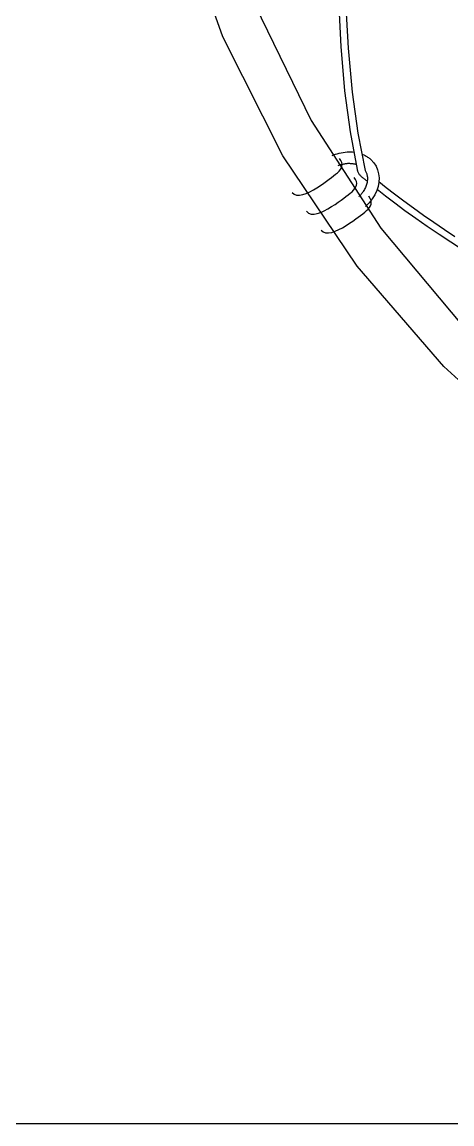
# Model space of a CAD drawing. Extents: x 11992 to 29481, y -6727 to 6811.
# Drawn here: x 19584.6 to 19770.5, y 3830.6 to 4306.7 of the extents above; entities that cross this region are included whole.
import ezdxf

# ---------------------------------------------------------------- set-up
doc = ezdxf.new("R2010")
doc.units = 0
doc.header["$MEASUREMENT"] = 0
doc.layers.get('0').update_dxf_attribs({"color": 8, "linetype": 'CONTINUOUS'})
doc.layers.add('zoylight 5回路', color=4, linetype='CONTINUOUS')

msp = doc.modelspace()

# ---------------------------------------------------------------- linework, layer by layer
for p, q in [((19671.48, 4300.26, -1596.24), (19652.13, 4354.81, -1596.24)), ((19685.35, 4314.21, -1596.24), (19709.57, 4264.17, -1596.24)), ((19721.42, 4316.28, -1596.24), (19722.41, 4296.17, -1596.24)), ((19724.54, 4315.41, -1596.24), (19725.62, 4295.41, -1596.24)), ((19697.44, 4248.89, -1596.24), (19671.48, 4300.26, -1596.24)), ((19722.41, 4296.17, -1596.24), (19724.08, 4277.04, -1596.24)), ((19725.62, 4295.41, -1596.24), (19727.39, 4276.39, -1596.24)), ((19724.08, 4277.04, -1596.24), (19726.43, 4259.21, -1596.24)), ((19727.39, 4276.39, -1596.24), (19729.84, 4258.67, -1596.24)), ((19709.57, 4264.17, -1596.24), (19739.73, 4217.65, -1596.24)), ((19726.43, 4259.21, -1596.24), (19729.48, 4243.02, -1596.24)), ((19729.84, 4258.67, -1596.24), (19733, 4242.57, -1596.24)), ((19729.46, 4201.23, -1596.24), (19697.44, 4248.89, -1596.24)), ((19718.65, 4249.05, -1596.24), (19719.34, 4249.34, -1596.24)), ((19719.34, 4249.34, -1596.24), (19720.09, 4249.6, -1596.24)), ((19720.09, 4249.6, -1596.24), (19720.89, 4249.84, -1596.24)), ((19720.89, 4249.84, -1596.24), (19721.73, 4250.06, -1596.24)), ((19721.73, 4250.06, -1596.24), (19722.59, 4250.24, -1596.24)), ((19722.52, 4246.85, -1596.24), (19721.89, 4247.8, -1596.24)), ((19722.59, 4250.24, -1596.24), (19723.47, 4250.39, -1596.24)), ((19723.47, 4250.39, -1596.24), (19724.33, 4250.51, -1596.24)), ((19724.33, 4250.51, -1596.24), (19725.19, 4250.58, -1596.24)), ((19725.19, 4250.58, -1596.24), (19726.01, 4250.62, -1596.24)), ((19726.01, 4250.62, -1596.24), (19726.8, 4250.62, -1596.24)), ((19726.8, 4250.62, -1596.24), (19727.53, 4250.58, -1596.24)), ((19727.53, 4250.58, -1596.24), (19728.19, 4250.49, -1596.24)), ((19731.71, 4249.6, -1596.24), (19732.01, 4249.49, -1596.24)), ((19732.01, 4249.49, -1596.24), (19732.33, 4249.35, -1596.24)), ((19732.33, 4249.35, -1596.24), (19732.67, 4249.19, -1596.24)), ((19732.67, 4249.19, -1596.24), (19733.01, 4249, -1596.24)), ((19733.01, 4249, -1596.24), (19733.36, 4248.81, -1596.24)), ((19733.36, 4248.81, -1596.24), (19733.71, 4248.59, -1596.24)), ((19733.71, 4248.59, -1596.24), (19734.05, 4248.37, -1596.24)), ((19734.05, 4248.37, -1596.24), (19734.38, 4248.14, -1596.24)), ((19734.38, 4248.14, -1596.24), (19734.69, 4247.92, -1596.24)), ((19734.69, 4247.92, -1596.24), (19734.97, 4247.69, -1596.24)), ((19734.97, 4247.69, -1596.24), (19735.23, 4247.47, -1596.24)), ((19735.23, 4247.47, -1596.24), (19735.44, 4247.25, -1596.24)), ((19735.44, 4247.25, -1596.24), (19736.69, 4245.92, -1596.24)), ((19721.02, 4241.6, -1596.24), (19721.71, 4242.27, -1596.24)), ((19721.3, 4244.77, -1596.24), (19721.65, 4244.88, -1596.24)), ((19721.65, 4244.88, -1596.24), (19722, 4244.99, -1596.24)), ((19721.71, 4242.27, -1596.24), (19722.28, 4242.95, -1596.24)), ((19722, 4244.99, -1596.24), (19722.36, 4245.09, -1596.24)), ((19722.28, 4242.95, -1596.24), (19722.71, 4243.65, -1596.24)), ((19722.36, 4245.09, -1596.24), (19722.71, 4245.18, -1596.24)), ((19722.89, 4245.97, -1596.24), (19722.52, 4246.85, -1596.24)), ((19722.71, 4245.18, -1596.24), (19723.07, 4245.27, -1596.24)), ((19722.71, 4243.65, -1596.24), (19722.96, 4244.38, -1596.24)), ((19723.03, 4245.15, -1596.24), (19722.89, 4245.97, -1596.24)), ((19722.96, 4244.38, -1596.24), (19723.03, 4245.15, -1596.24)), ((19723.07, 4245.27, -1596.24), (19723.42, 4245.35, -1596.24)), ((19723.42, 4245.35, -1596.24), (19723.77, 4245.42, -1596.24)), ((19723.77, 4245.42, -1596.24), (19724.12, 4245.49, -1596.24)), ((19724.12, 4245.49, -1596.24), (19724.47, 4245.55, -1596.24)), ((19724.47, 4245.55, -1596.24), (19724.81, 4245.6, -1596.24)), ((19724.81, 4245.6, -1596.24), (19725.15, 4245.64, -1596.24)), ((19725.15, 4245.64, -1596.24), (19725.49, 4245.67, -1596.24)), ((19725.49, 4245.67, -1596.24), (19725.82, 4245.67, -1596.24)), ((19725.82, 4245.67, -1596.24), (19726.16, 4245.67, -1596.24)), ((19726.16, 4245.67, -1596.24), (19726.48, 4245.66, -1596.24)), ((19726.48, 4245.66, -1596.24), (19726.8, 4245.65, -1596.24)), ((19726.8, 4245.65, -1596.24), (19727.11, 4245.62, -1596.24)), ((19727.11, 4245.62, -1596.24), (19727.42, 4245.59, -1596.24)), ((19727.42, 4245.59, -1596.24), (19727.71, 4245.55, -1596.24)), ((19727.71, 4245.55, -1596.24), (19728, 4245.5, -1596.24)), ((19728, 4245.5, -1596.24), (19728.29, 4245.44, -1596.24)), ((19728.29, 4245.44, -1596.24), (19728.56, 4245.38, -1596.24)), ((19728.56, 4245.38, -1596.24), (19728.83, 4245.3, -1596.24)), ((19728.83, 4245.3, -1596.24), (19729.09, 4245.22, -1596.24)), ((19729.48, 4243.02, -1596.24), (19729.53, 4242.77, -1596.24)), ((19729.53, 4242.77, -1596.24), (19729.61, 4242.51, -1596.24)), ((19729.61, 4242.51, -1596.24), (19729.7, 4242.23, -1596.24)), ((19729.7, 4242.23, -1596.24), (19729.82, 4241.96, -1596.24)), ((19733, 4242.57, -1596.24), (19733.15, 4242.3, -1596.24)), ((19733.15, 4242.3, -1596.24), (19733.3, 4242.01, -1596.24)), ((19736.69, 4245.92, -1596.24), (19737.66, 4244.43, -1596.24)), ((19737.66, 4244.43, -1596.24), (19738.36, 4242.83, -1596.24)), ((19738.36, 4242.83, -1596.24), (19738.8, 4241.13, -1596.24)), ((19715.04, 4237.08, -1596.24), (19716.31, 4238, -1596.24)), ((19716.31, 4238, -1596.24), (19717.41, 4238.81, -1596.24)), ((19717.41, 4238.81, -1596.24), (19718.39, 4239.54, -1596.24)), ((19718.39, 4239.54, -1596.24), (19719.33, 4240.25, -1596.24)), ((19719.33, 4240.25, -1596.24), (19720.22, 4240.93, -1596.24)), ((19720.22, 4240.93, -1596.24), (19721.02, 4241.6, -1596.24)), ((19728.81, 4238.67, -1596.24), (19728.19, 4239.61, -1596.24)), ((19729.18, 4237.8, -1596.24), (19728.81, 4238.67, -1596.24)), ((19729.32, 4236.98, -1596.24), (19729.18, 4237.8, -1596.24)), ((19729.82, 4241.96, -1596.24), (19729.95, 4241.68, -1596.24)), ((19729.95, 4241.68, -1596.24), (19730.1, 4241.41, -1596.24)), ((19730.1, 4241.41, -1596.24), (19730.26, 4241.14, -1596.24)), ((19730.26, 4241.14, -1596.24), (19730.43, 4240.88, -1596.24)), ((19730.43, 4240.88, -1596.24), (19730.62, 4240.64, -1596.24)), ((19730.62, 4240.64, -1596.24), (19730.81, 4240.42, -1596.24)), ((19730.81, 4240.42, -1596.24), (19731, 4240.22, -1596.24)), ((19731, 4240.22, -1596.24), (19731.21, 4240.05, -1596.24)), ((19731.21, 4240.05, -1596.24), (19731.38, 4239.91, -1596.24)), ((19731.38, 4239.91, -1596.24), (19731.58, 4239.75, -1596.24)), ((19731.58, 4239.75, -1596.24), (19731.8, 4239.58, -1596.24)), ((19731.8, 4239.58, -1596.24), (19732.03, 4239.39, -1596.24)), ((19732.03, 4239.39, -1596.24), (19732.28, 4239.2, -1596.24)), ((19732.28, 4239.2, -1596.24), (19732.53, 4239, -1596.24)), ((19732.53, 4239, -1596.24), (19732.79, 4238.81, -1596.24)), ((19732.79, 4238.81, -1596.24), (19733.04, 4238.61, -1596.24)), ((19733.04, 4238.61, -1596.24), (19733.28, 4238.43, -1596.24)), ((19733.28, 4238.43, -1596.24), (19733.51, 4238.25, -1596.24)), ((19733.3, 4242.01, -1596.24), (19733.43, 4241.72, -1596.24)), ((19733.43, 4241.72, -1596.24), (19733.55, 4241.41, -1596.24)), ((19733.51, 4238.25, -1596.24), (19733.72, 4238.09, -1596.24)), ((19733.55, 4241.41, -1596.24), (19733.65, 4241.09, -1596.24)), ((19733.65, 4241.09, -1596.24), (19733.75, 4240.76, -1596.24)), ((19733.72, 4238.09, -1596.24), (19733.91, 4237.95, -1596.24)), ((19733.75, 4240.76, -1596.24), (19733.82, 4240.43, -1596.24)), ((19733.86, 4237.76, -1596.24), (19733.79, 4237.35, -1596.24)), ((19733.82, 4240.43, -1596.24), (19733.88, 4240.08, -1596.24)), ((19733.9, 4238.17, -1596.24), (19733.86, 4237.76, -1596.24)), ((19733.88, 4240.08, -1596.24), (19733.92, 4239.72, -1596.24)), ((19733.93, 4238.57, -1596.24), (19733.9, 4238.17, -1596.24)), ((19733.92, 4239.72, -1596.24), (19733.94, 4239.34, -1596.24)), ((19733.95, 4238.96, -1596.24), (19733.93, 4238.57, -1596.24)), ((19733.94, 4239.34, -1596.24), (19733.95, 4238.96, -1596.24)), ((19738.9, 4237.54, -1596.24), (19738.56, 4235.7, -1596.24)), ((19738.8, 4241.13, -1596.24), (19738.98, 4239.36, -1596.24)), ((19738.98, 4239.36, -1596.24), (19738.9, 4237.54, -1596.24)), ((19738.92, 4237.75, -1596.24), (19742.09, 4235.22, -1596.24)), ((19701.37, 4233.06, -1596.24), (19702.24, 4232.31, -1596.24)), ((19707.46, 4232.67, -1596.24), (19709.02, 4233.37, -1596.24)), ((19709.02, 4233.37, -1596.24), (19710.59, 4234.2, -1596.24)), ((19710.59, 4234.2, -1596.24), (19712.14, 4235.13, -1596.24)), ((19712.14, 4235.13, -1596.24), (19713.64, 4236.11, -1596.24)), ((19713.64, 4236.11, -1596.24), (19715.04, 4237.08, -1596.24)), ((19725.62, 4232.05, -1596.24), (19726.51, 4232.74, -1596.24)), ((19726.51, 4232.74, -1596.24), (19727.3, 4233.41, -1596.24)), ((19727.3, 4233.41, -1596.24), (19728, 4234.09, -1596.24)), ((19728, 4234.09, -1596.24), (19728.57, 4234.77, -1596.24)), ((19728.57, 4234.77, -1596.24), (19728.99, 4235.48, -1596.24)), ((19728.99, 4235.48, -1596.24), (19729.25, 4236.21, -1596.24)), ((19729.25, 4236.21, -1596.24), (19729.32, 4236.98, -1596.24)), ((19731.71, 4232.87, -1596.24), (19731.56, 4232.67, -1596.24)), ((19731.86, 4233.07, -1596.24), (19731.71, 4232.87, -1596.24)), ((19732, 4233.27, -1596.24), (19731.86, 4233.07, -1596.24)), ((19732.14, 4233.47, -1596.24), (19732, 4233.27, -1596.24)), ((19732.41, 4233.91, -1596.24), (19732.14, 4233.47, -1596.24)), ((19732.66, 4234.34, -1596.24), (19732.41, 4233.91, -1596.24)), ((19732.89, 4234.77, -1596.24), (19732.66, 4234.34, -1596.24)), ((19733.09, 4235.21, -1596.24), (19732.89, 4234.77, -1596.24)), ((19733.28, 4235.64, -1596.24), (19733.09, 4235.21, -1596.24)), ((19733.44, 4236.07, -1596.24), (19733.28, 4235.64, -1596.24)), ((19733.58, 4236.5, -1596.24), (19733.44, 4236.07, -1596.24)), ((19733.69, 4236.93, -1596.24), (19733.58, 4236.5, -1596.24)), ((19733.79, 4237.35, -1596.24), (19733.69, 4236.93, -1596.24)), ((19737.96, 4233.87, -1596.24), (19737.12, 4232.06, -1596.24)), ((19738.56, 4235.7, -1596.24), (19737.96, 4233.87, -1596.24)), ((19738.22, 4234.44, -1596.24), (19741.76, 4231.61, -1596.24)), ((19742.09, 4235.22, -1596.24), (19745.68, 4232.46, -1596.24)), ((19702.24, 4232.31, -1596.24), (19703.32, 4231.94, -1596.24)), ((19703.32, 4231.94, -1596.24), (19704.58, 4231.91, -1596.24)), ((19704.58, 4231.91, -1596.24), (19705.97, 4232.17, -1596.24)), ((19705.97, 4232.17, -1596.24), (19707.46, 4232.67, -1596.24)), ((19718.45, 4226.96, -1596.24), (19719.94, 4227.93, -1596.24)), ((19719.94, 4227.93, -1596.24), (19721.34, 4228.9, -1596.24)), ((19721.34, 4228.9, -1596.24), (19722.61, 4229.81, -1596.24)), ((19722.61, 4229.81, -1596.24), (19723.7, 4230.61, -1596.24)), ((19723.7, 4230.61, -1596.24), (19724.68, 4231.35, -1596.24)), ((19724.68, 4231.35, -1596.24), (19725.62, 4232.05, -1596.24)), ((19730.38, 4231.37, -1596.24), (19730.21, 4231.2, -1596.24)), ((19730.56, 4231.55, -1596.24), (19730.38, 4231.37, -1596.24)), ((19730.73, 4231.73, -1596.24), (19730.56, 4231.55, -1596.24)), ((19730.9, 4231.91, -1596.24), (19730.73, 4231.73, -1596.24)), ((19731.07, 4232.1, -1596.24), (19730.9, 4231.91, -1596.24)), ((19731.24, 4232.29, -1596.24), (19731.07, 4232.1, -1596.24)), ((19731.4, 4232.48, -1596.24), (19731.24, 4232.29, -1596.24)), ((19731.56, 4232.67, -1596.24), (19731.4, 4232.48, -1596.24)), ((19734.69, 4228.61, -1596.24), (19733.1, 4227.03, -1596.24)), ((19735.13, 4230.47, -1596.24), (19734.51, 4231.41, -1596.24)), ((19736.03, 4230.3, -1596.24), (19734.69, 4228.61, -1596.24)), ((19735.5, 4229.6, -1596.24), (19735.13, 4230.47, -1596.24)), ((19735.31, 4227.29, -1596.24), (19735.57, 4228.02, -1596.24)), ((19735.64, 4228.79, -1596.24), (19735.5, 4229.6, -1596.24)), ((19735.57, 4228.02, -1596.24), (19735.64, 4228.79, -1596.24)), ((19737.12, 4232.06, -1596.24), (19736.03, 4230.3, -1596.24)), ((19741.76, 4231.61, -1596.24), (19745.78, 4228.54, -1596.24)), ((19745.68, 4232.46, -1596.24), (19749.62, 4229.52, -1596.24)), ((19745.78, 4228.54, -1596.24), (19750.19, 4225.29, -1596.24)), ((19749.62, 4229.52, -1596.24), (19753.82, 4226.46, -1596.24)), ((19707.62, 4224.93, -1596.24), (19708.51, 4224.15, -1596.24)), ((19708.51, 4224.15, -1596.24), (19709.6, 4223.77, -1596.24)), ((19709.6, 4223.77, -1596.24), (19710.87, 4223.73, -1596.24)), ((19710.87, 4223.73, -1596.24), (19712.27, 4223.99, -1596.24)), ((19712.27, 4223.99, -1596.24), (19713.77, 4224.49, -1596.24)), ((19713.77, 4224.49, -1596.24), (19715.32, 4225.19, -1596.24)), ((19715.32, 4225.19, -1596.24), (19716.9, 4226.03, -1596.24)), ((19716.9, 4226.03, -1596.24), (19718.45, 4226.96, -1596.24)), ((19730, 4222.45, -1596.24), (19730.99, 4223.18, -1596.24)), ((19730.99, 4223.18, -1596.24), (19731.94, 4223.88, -1596.24)), ((19731.94, 4223.88, -1596.24), (19732.82, 4224.57, -1596.24)), ((19732.82, 4224.57, -1596.24), (19733.62, 4225.24, -1596.24)), ((19733.62, 4225.24, -1596.24), (19734.32, 4225.91, -1596.24)), ((19734.32, 4225.91, -1596.24), (19734.89, 4226.59, -1596.24)), ((19734.89, 4226.59, -1596.24), (19735.31, 4227.29, -1596.24)), ((19750.19, 4225.29, -1596.24), (19754.91, 4221.92, -1596.24)), ((19753.82, 4226.46, -1596.24), (19758.2, 4223.33, -1596.24)), ((19758.2, 4223.33, -1596.24), (19762.69, 4220.18, -1596.24)), ((19723.18, 4217.86, -1596.24), (19724.74, 4218.79, -1596.24)), ((19724.74, 4218.79, -1596.24), (19726.24, 4219.76, -1596.24)), ((19726.24, 4219.76, -1596.24), (19727.64, 4220.73, -1596.24)), ((19727.64, 4220.73, -1596.24), (19728.91, 4221.64, -1596.24)), ((19728.91, 4221.64, -1596.24), (19730, 4222.45, -1596.24)), ((19754.91, 4221.92, -1596.24), (19759.84, 4218.49, -1596.24)), ((19759.84, 4218.49, -1596.24), (19764.9, 4215.06, -1596.24)), ((19762.69, 4220.18, -1596.24), (19767.21, 4217.08, -1596.24)), ((19713.93, 4216.83, -1596.24), (19714.81, 4216.05, -1596.24)), ((19714.81, 4216.05, -1596.24), (19715.9, 4215.66, -1596.24)), ((19715.9, 4215.66, -1596.24), (19717.16, 4215.61, -1596.24)), ((19717.16, 4215.61, -1596.24), (19718.56, 4215.85, -1596.24)), ((19718.56, 4215.85, -1596.24), (19720.05, 4216.35, -1596.24)), ((19720.05, 4216.35, -1596.24), (19721.61, 4217.03, -1596.24)), ((19721.61, 4217.03, -1596.24), (19723.18, 4217.86, -1596.24)), ((19739.73, 4217.65, -1596.24), (19775.34, 4175.18, -1596.24)), ((19764.9, 4215.06, -1596.24), (19770, 4211.68, -1596.24)), ((19767.21, 4217.08, -1596.24), (19771.68, 4214.08, -1596.24)), ((19770, 4211.68, -1596.24), (19775.04, 4208.42, -1596.24)), ((19767.03, 4157.81, -1596.24), (19729.46, 4201.23, -1596.24)), ((19809.64, 4119.18, -1596.24), (19767.03, 4157.81, -1596.24)), ((22899.61, 3830.6, -2440.43), (19099.61, 3830.6, -2440.43))]:
    msp.add_line(p, q)
at = {"layer": 'zoylight 5回路', "linetype": 'Continuous'}
for centre, radius, start, end in [((15712.93, 6983.71), 6068.86, 309.830375, 345.263268), ((18411.61, 6014.7), 3024.99, 293.27488, 349.04301)]:
    msp.add_arc(centre, radius, start, end, dxfattribs=at)

doc.saveas('drawing.dxf')
